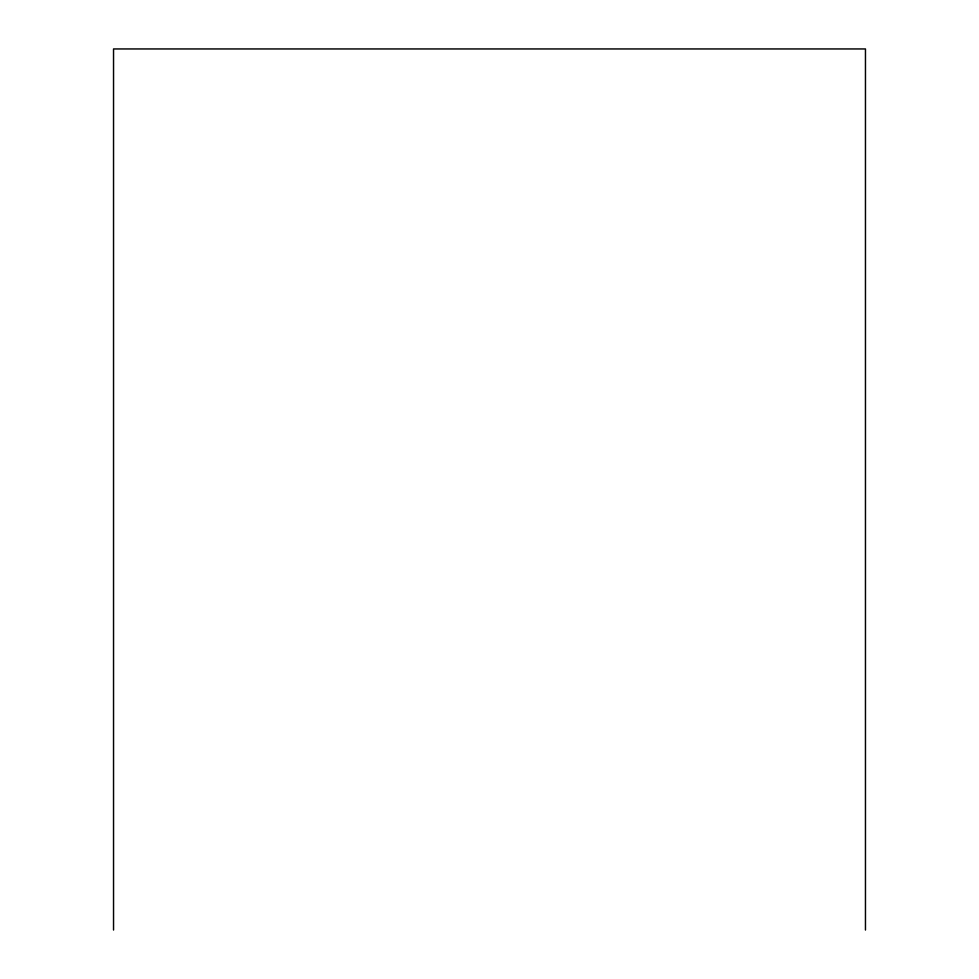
<?xml version="1.0" encoding="UTF-8"?>
<svg xmlns="http://www.w3.org/2000/svg" width="979" height="979" viewBox="0 0 979 979"><rect width="100%" height="100%" fill="white"/><g stroke="black" fill="none" stroke-linecap="round" stroke-linejoin="round"><path stroke-width="1.47" d="M865.46 930.05L865.46 48.95L113.54 48.95L113.54 930.05"/></g></svg>
